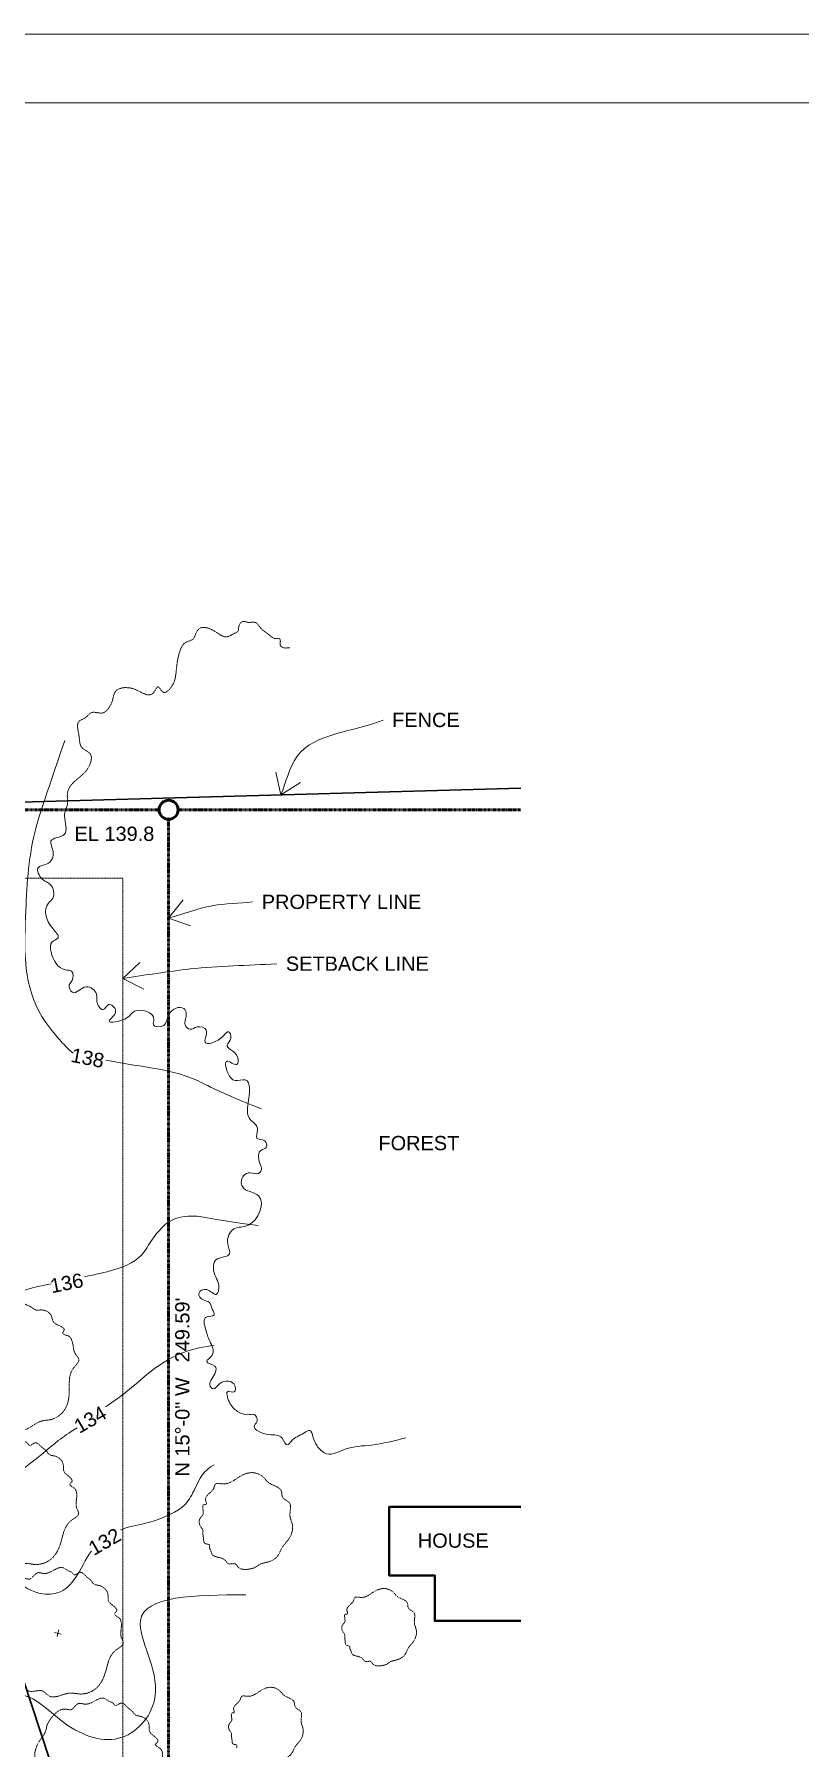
# Model space of a CAD drawing. Header units: inches. Extents: x -4969 to 16721, y 2489 to 24693.
# Drawn here: x 4182 to 6193, y 20190 to 24693 of the extents above; entities that cross this region are included whole.
import ezdxf

# ---------------------------------------------------------------- set-up
doc = ezdxf.new("R2010")
doc.units = ezdxf.units.IN
doc.header["$MEASUREMENT"] = 0
for name, pattern in [('DASHED2', [0.375, 0.25, -0.125]), ('HIDDEN2', [0.1875, 0.125, -0.0625]), ('PHANTOM2', [1.25, 0.625, -0.125, 0.125, -0.125, 0.125, -0.125])]:
    doc.linetypes.add(name, pattern=pattern)
doc.layers.get('0').update_dxf_attribs({"lineweight": 5})
doc.layers.add('0-NPLT', color=1, linetype='Continuous', plot=False)
for name, color, linetype, lineweight in [('1', 1, 'Continuous', 9), ('2', 6, 'Continuous', 20), ('3', 3, 'Continuous', 30), ('4', 2, 'Continuous', 40), ('5', 4, 'Continuous', 50), ('A-TEXTx', 7, 'Continuous', 20), ('L-PLNT', 7, 'Continuous', 20)]:
    doc.layers.add(name, color=color, linetype=linetype, lineweight=lineweight)
doc.styles.get("Standard").update_dxf_attribs({"font": 'Arial.ttf'})
doc.linetypes.add('FENCELINE2', pattern='A,0.25,-0.1,[132,ltypeshp.shx,S=0.1,R=0,X=-0.1,Y=0],-0.1,1', length=1.45)
doc.dimstyles.get("Standard").update_dxf_attribs({"dimtxt": 3, "dimasz": 2, "dimexe": 0.03125, "dimexo": 0.0625, "dimgap": 0.03125, "dimtad": 0, "dimtoh": 1, "dimdec": 4, "dimlfac": 0.99985, "dimzin": 0, "dimdsep": 46, "dimlunit": 4, "dimtxsty": 'Standard', "dimblk": 'ARCHTICK', "dimblk1": 'ARCHTICK', "dimblk2": 'ARCHTICK', "dimcen": 0.09, "dimclrt": 256, "dimadec": 0, "dimazin": 0, "dimtfac": 1, "dimtdec": 4, "dimtofl": 0, "dimtmove": 0, "dimatfit": 3, "dimfxl": 1, "dimtolj": 1, "dimtzin": 0, "dimarcsym": 0})

# ---------------------------------------------------------------- blocks, each defined once
blk = doc.blocks.new('_ArchTick')
at = {"color": 0, "linetype": 'ByBlock', "lineweight": 0, "const_width": 0.15}
blk.add_lwpolyline([(-0.5, -0.5), (0.5, 0.5)], dxfattribs=at)
blk = doc.blocks.new('BORDER 11X17')
at = {"layer": '0-NPLT', "lineweight": 9, "ltscale": 0.1}
blk.add_lwpolyline([(29864.74, -10461.77), (29048.74, -10461.77), (29048.74, -10989.77), (29864.74, -10989.77), (29864.74, -10461.77)], dxfattribs=at)
blk.add_lwpolyline([(29792.74, -10473.77), (29078.74, -10473.77), (29078.74, -10977.77), (29792.74, -10977.77)], close=True, dxfattribs=at)

msp = doc.modelspace()

# ---------------------------------------------------------------- linework, layer by layer
at = {"layer": '1', "ltscale": 0.1}
for points, knots in [([(4284.5031003, 22015.2889656), (4268.7017578, 22028.7456018), (4255.7948791, 22042.7886711), (4150.5399439, 22151.804988), (4158.6579416, 22375.9166639), (4168.6187389, 22561.5898432), (4206.3034587, 22672.3931947), (4262.3461291, 22836.5634208)], [1041.3997695988, 1041.3997695988, 1041.3997695988, 1041.3997695988, 1052.3576896561, 1200.8248678583, 1464.6763494092, 1681.1343875339, 1761.7927040813, 1761.7927040813, 1761.7927040813, 1761.7927040813]), ([(4778.8854179, 21868.817143), (4666.958567, 21912.028458), (4567.3369564, 21977.1472257), (4446.0874679, 21979.4318504), (4370.5994657, 21997.0665545)], [672.0045855753, 672.0045855753, 672.0045855753, 672.0045855753, 761.5244826516, 978.7002498222, 978.7002498222, 978.7002498222, 978.7002498222]), ([(4314.149943, 21427.6592109), (4342.8669174, 21433.5154495), (4435.0533682, 21453.5066366), (4472.9259397, 21488.7450918), (4495.9301776, 21537.950271), (4563.3784897, 21602.4566844), (4662.0975295, 21576.8837637), (4770.6342938, 21561.7696273)], [2864.0640470428, 2864.0640470428, 2864.0640470428, 2864.0640470428, 2936.7314551156, 3118.6707792735, 3222.7621166876, 3315.3121675507, 3329.555416669, 3329.555416669, 3329.555416669, 3329.555416669]), ([(3512.8086797, 20787.3525078), (3563.8124627, 20809.0594606), (3667.0244975, 20896.3362629), (3775.7066241, 20977.9944676), (3762.9620413, 21123.3672053), (3784.1963051, 21175.1199115), (3808.0973432, 21212.7916912), (3825.0089096, 21270.4200196), (3857.06567, 21362.8323666), (3887.5620225, 21391.5229258), (4033.064252, 21336.0491678), (4100.9380503, 21381.3594542), (4203.32037, 21405.0001355), (4226.8691448, 21408.4849415)], [1419.4550557727, 1419.4550557727, 1419.4550557727, 1419.4550557727, 1611.4409095944, 1758.5991933873, 1915.3805259183, 2087.4741437633, 2223.0037141139, 2377.6093508398, 2494.1233598463, 2533.0005215449, 2573.3106299006, 2701.7030756243, 2812.0921543023, 2812.0921543023, 2812.0921543023, 2812.0921543023]), ([(4655.3182236, 21247.1109207), (4628.4882894, 21243.3902921), (4539.2454779, 21227.1712017), (4442.2554761, 21136.3872372), (4391.2414857, 21100.0785095), (4369.1770147, 21085.4640947)], [663.208720299, 663.208720299, 663.208720299, 663.208720299, 714.1227987029, 830.745922827, 928.437889403, 928.437889403, 928.437889403, 928.437889403]), ([(4294.576652, 21030.1101873), (4271.4858247, 21015.6851583), (4225.3255403, 20986.8772707), (4042.4490926, 20809.599931), (4011.4599371, 20961.0225751), (3984.0471125, 21036.8016435), (3823.6576246, 21032.9577777), (3820.2319481, 20971.4730852), (3830.9069655, 20836.985504), (3762.266505, 20671.8193959), (3802.7445182, 20477.6705738), (3621.4383538, 20500.5724879), (3513.9776717, 20526.5425804)], [1009.2738378549, 1009.2738378549, 1009.2738378549, 1009.2738378549, 1075.3140430652, 1290.5531867219, 1408.3474510931, 1431.0356489457, 1508.8252563968, 1628.4025584283, 1696.1301964831, 1839.8221162165, 1978.4887527053, 2105.5133087155, 2105.5133087155, 2105.5133087155, 2105.5133087155]), ([(4655.3182236, 20933.5863684), (4626.6310388, 20918.6108736), (4613.0988022, 20888.8873154), (4578.0709316, 20816.0886454), (4470.5114736, 20774.1822122), (4447.7782135, 20775.6360113), (4413.6781165, 20764.2980266), (4408.465487, 20762.3494349)], [448.2312351378, 448.2312351378, 448.2312351378, 448.2312351378, 569.6227502066, 620.1824297066, 714.2919661772, 850.1807126522, 873.5725825697, 873.5725825697, 873.5725825697, 873.5725825697]), ([(4332.9052759, 20706.0022985), (4330.0527029, 20703.850243), (4328.8819464, 20701.4781053), (4322.567062, 20696.7284027), (4274.5073393, 20596.0441293), (4150.7121131, 20586.9802964), (4122.6610564, 20657.7985853), (4056.9261095, 20654.7711702)], [961.0186970808, 961.0186970808, 961.0186970808, 961.0186970808, 961.7037916536, 1022.8253761198, 1090.7424012798, 1129.9346257964, 1273.4202011646, 1273.4202011646, 1273.4202011646, 1273.4202011646]), ([(4054.8175456, 20307.3194657), (4087.3990544, 20319.8005474), (4166.78178, 20350.2098908), (4260.0943076, 20238.0556442), (4415.7344504, 20183.0625218), (4547.319318, 20341.8115324), (4376.5133535, 20589.6559359), (4604.5598845, 20591.1213167), (4738.2881656, 20591.9806276)], [0, 0, 0, 0, 96.1856375684, 234.3500452009, 386.9285171778, 526.4225150816, 727.7218710178, 1013.1323502612, 1013.1323502612, 1013.1323502612, 1013.1323502612])]:
    msp.add_open_spline(points, degree=3, knots=knots, dxfattribs=at)
at = {"layer": '2', "linetype": 'DASHED2', "ltscale": 0.2}
msp.add_lwpolyline([(2375.3182236, 22474.6399674), (4415.3182236, 22474.6399674), (4415.3182236, 19999.0109534), (3585.2274112, 19694.4364073), (2375.3182236, 20904.3455949), (2375.3182236, 22474.6399674)], dxfattribs=at)
at = {"layer": '3', "ltscale": 0.25}
msp.add_line((4419.7874305, 19560.0522078), (3995.139674, 20848.550059), dxfattribs=at)
at = {"layer": '3', "linetype": 'FENCELINE2', "ltscale": 0.1, "flags": 128}
msp.add_lwpolyline([(4051.9519743, 22671.674015), (5460.8649947, 22711.2618838)], dxfattribs=at)
at = {"layer": '4', "ltscale": 0.25}
msp.add_lwpolyline([(5460.8649947, 20822.9040087), (5114.5967091, 20822.9040087), (5114.5967091, 20642.9040087), (5234.5967091, 20642.9040087), (5234.5967091, 20522.9040087), (5460.8649947, 20522.9040087)], dxfattribs=at)
at = {"layer": '5', "linetype": 'PHANTOM2', "ltscale": 0.5}
msp.add_line((4560.3182236, 22654.6399674), (5460.8649947, 22654.6399674), dxfattribs=at)
at = {"layer": '5', "linetype": 'PHANTOM2', "ltscale": 0.5, "flags": 128}
for points in [[(4510.3182236, 22654.6399674), (2280.3182236, 22654.6399674)], [(4535.3182236, 19684.5728719), (4535.3182236, 22629.6399674)]]:
    msp.add_lwpolyline(points, dxfattribs=at)
at = {"layer": '5', "ltscale": 0.1}
msp.add_circle((4535.3182236, 22654.6399674), 25, dxfattribs=at)
at = {"layer": 'L-PLNT', "ltscale": 0.1}
for p, q in [((4253.2800553, 20488.3094179), (4235.8933905, 20492.9681608)), ((4244.5867229, 20490.6387894), (4242.2573515, 20481.9454569)), ((4244.5867229, 20490.6387894), (4246.9160943, 20499.3321218))]:
    msp.add_line(p, q, dxfattribs=at)
at = {"layer": 'L-PLNT', "linetype": 'HIDDEN2', "ltscale": 0.005}
for points, knots in [([(4853.023876, 23080.6986236), (4846.6405499, 23079.5450659), (4837.7950123, 23078.5335651), (4825.6015008, 23087.1568899), (4830.0767751, 23096.2249643), (4827.0602382, 23105.8632485), (4811.896827, 23101.4804104), (4798.1056681, 23117.2708872), (4777.209759, 23127.8011786), (4765.7094189, 23152.1585171), (4745.5543556, 23144.2729879), (4729.3272673, 23153.7360851), (4717.6472679, 23138.3048221), (4720.4928373, 23122.7139846), (4704.1127618, 23117.1257143), (4682.6341201, 23101.6657281), (4655.3708316, 23129.0928163), (4618.8926238, 23138.1835714), (4605.7946395, 23118.4735927), (4602.2188299, 23099.4695556), (4576.1346114, 23097.4198905), (4558.8802188, 23062.1960977), (4555.9412366, 23020.2463546), (4550.3526154, 22982.783392), (4520.6837808, 22953.0213571), (4506.9669801, 22988.6894231), (4494.209049, 22948.7539725), (4463.5994935, 22962.3478354), (4437.6308807, 22977.6302774), (4393.0125709, 22976.8922487), (4389.2353631, 22943.2194214), (4380.1373174, 22923.7692071), (4363.0017118, 22902.2702186), (4332.4452029, 22917.6979761), (4318.9081592, 22894.5523586), (4289.4483991, 22887.5136375), (4302.5989825, 22850.0435885), (4300.737179, 22815.4926114), (4341.2517982, 22803.1500734), (4324.9098507, 22760.5743763), (4303.6344124, 22741.7272228), (4282.4849367, 22725.3050814), (4264.3346193, 22700.0403105), (4272.8037507, 22671.9895097), (4266.1732984, 22658.2418496), (4264.1758168, 22654.6399674)], [2.6085853898, 2.6085853898, 2.6085853898, 2.6085853898, 21.4165684916, 28.8301683071, 41.4662499307, 46.941691478, 54.1063621925, 79.7394591073, 102.1290734652, 127.2984483594, 142.9437106875, 158.1424622772, 175.7259980187, 186.6048664945, 200.5013497345, 219.6690770391, 261.5725041977, 297.4897408921, 311.1931849596, 328.176490826, 349.8468888753, 375.9882871529, 436.2019135613, 473.6383657485, 500.782179217, 518.5220937434, 541.4062734082, 571.337293853, 595.2821011257, 641.5443781759, 667.1989633937, 685.1519249245, 708.6527212464, 738.1112804647, 761.4113854955, 777.4838034427, 818.1855016968, 848.6776362316, 875.2648749378, 917.8152237548, 946.1021286018, 965.2710087166, 998.0859304046, 1031.6057894141, 1043.7412349049, 1043.7412349049, 1043.7412349049, 1043.7412349049]), ([(4118.122798, 21356.1561044), (4115.673303, 21356.2793654), (4107.5032911, 21356.6904884), (4090.0118265, 21365.7452119), (4071.2589312, 21344.683882), (4053.445173, 21331.2593483), (4033.1729937, 21333.5397765), (4026.3467325, 21320.6763642), (4020.395133, 21307.4038156), (3991.8033453, 21310.7923106), (3975.2307187, 21280.3412258), (3968.0140094, 21254.9228126), (3971.1270215, 21232.488256), (3956.3033015, 21205.4054609), (3953.9778309, 21165.6763704), (3980.8363591, 21132.942489), (3985.7133733, 21089.3727817), (4019.1632137, 21056.2218752), (4061.914903, 21052.9193901), (4089.9293842, 21011.4060723), (4124.0599508, 21041.2383178), (4157.6679727, 21013.4921873), (4188.239458, 21050.6873612), (4230.4373132, 21049.7129892), (4260.9785908, 21069.6229232), (4272.8887981, 21101.530945), (4275.6442376, 21139.8803134), (4270.7513144, 21178.788995), (4306.6546763, 21207.8951758), (4286.0143469, 21226.1028461), (4285.5223847, 21247.4072452), (4277.9697012, 21272.545934), (4263.7371787, 21273.5855615), (4254.7512552, 21279.2314073), (4267.5346148, 21290.9921703), (4245.3104517, 21299.8062303), (4230.3913306, 21307.6217497), (4229.0962393, 21330.5342179), (4206.3142827, 21343.3040884), (4185.573533, 21337.6209241), (4174.7526171, 21349.4109683), (4159.775734, 21352.7251706), (4141.6477515, 21368.6453465), (4129.5481232, 21343.8084373), (4121.8437593, 21355.778308), (4117.9065313, 21356.181808), (4117.7981251, 21356.1929178)], [0, 0, 0, 0, 7.389337939, 24.6462959619, 52.3336691463, 78.8576714233, 90.5396736919, 107.5852217564, 117.1314534926, 131.0143618161, 180.8897264884, 199.7850248523, 211.455763629, 247.0645364511, 289.2090157661, 321.3763764552, 368.8655445351, 417.0527280981, 446.6892199703, 495.616345271, 527.4055185742, 548.1632946962, 605.738693292, 629.7426929183, 674.097996099, 703.0979373572, 729.193481421, 789.4061939322, 816.5709824797, 831.1855859678, 858.1173409593, 882.9901915203, 895.3618854622, 900.7378530776, 908.4685807242, 930.7242357077, 944.3979216285, 960.8005924981, 991.4901174729, 1007.9575700763, 1019.6314547034, 1034.8149706662, 1056.2485381631, 1072.7967055423, 1084.3373814844, 1084.6641347537, 1084.6641347537, 1084.6641347537, 1084.6641347537]), ([(4161.1660253, 20992.8636403), (4158.8318971, 20993.6166772), (4151.046678, 20996.1283462), (4136.4947555, 21009.4016616), (4112.9297764, 20993.9115856), (4092.2484822, 20985.5550217), (4073.257279, 20993.0045723), (4063.3343209, 20982.3462365), (4054.1503288, 20971.0663263), (4027.4097898, 20981.7394604), (4003.520541, 20956.6152825), (3989.9709657, 20933.9308025), (3987.1714139, 20911.4549781), (3965.8432568, 20889.1316679), (3953.3143794, 20851.3581894), (3970.7855736, 20812.7881893), (3964.2197375, 20769.4408197), (3987.9497162, 20728.7620472), (4028.389931, 20714.5071401), (4044.7054047, 20667.1576731), (4085.3941537, 20687.1397688), (4110.675783, 20651.6406686), (4149.8323896, 20679.6559651), (4190.3402017, 20667.7931854), (4224.9938806, 20679.1200406), (4244.7566612, 20706.8582344), (4257.3437582, 20743.1877196), (4262.6878652, 20782.0370017), (4304.9010837, 20800.8589396), (4289.6765482, 20823.7883089), (4294.7153335, 20844.4941074), (4293.9263729, 20870.7309945), (4280.4478872, 20875.4188454), (4273.2294041, 20883.1980418), (4288.6210907, 20891.2494896), (4269.4354442, 20905.5152544), (4257.0474851, 20916.9258192), (4261.7267061, 20939.3927582), (4243.0261115, 20957.6239102), (4221.5211746, 20957.502496), (4214.1204604, 20971.6914634), (4200.5116808, 20978.7690395), (4187.1218392, 20998.8386157), (4169.0062305, 20977.9796179), (4164.662417, 20991.5356613), (4160.9637802, 20992.9444419), (4160.8619434, 20992.9832308)], [0, 0, 0, 0, 7.389337939, 24.6462959619, 52.3336691463, 78.8576714233, 90.5396736919, 107.5852217564, 117.1314534926, 131.0143618161, 180.8897264884, 199.7850248523, 211.455763629, 247.0645364511, 289.2090157661, 321.3763764552, 368.8655445351, 417.0527280981, 446.6892199703, 495.616345271, 527.4055185742, 548.1632946962, 605.738693292, 629.7426929183, 674.097996099, 703.0979373572, 729.193481421, 789.4061939322, 816.5709824797, 831.1855859678, 858.1173409593, 882.9901915203, 895.3618854622, 900.7378530775, 908.4685807242, 930.7242357077, 944.3979216285, 960.8005924981, 991.4901174729, 1007.9575700763, 1019.6314547034, 1034.8149706662, 1056.2485381631, 1072.7967055423, 1084.3373814844, 1084.6641347537, 1084.6641347537, 1084.6641347537, 1084.6641347537]), ([(4642.8123954, 20714.2124898), (4643.7186948, 20712.6788749), (4646.7415536, 20707.5636772), (4648.2600076, 20693.3385842), (4668.5322117, 20690.410195), (4683.8008533, 20684.9924381), (4690.5377708, 20671.7954051), (4701.0660672, 20672.8107067), (4711.4919866, 20674.5198555), (4720.889367, 20655.8378617), (4745.9780457, 20657.9910529), (4764.2703064, 20663.7978676), (4776.6176163, 20674.6688959), (4798.9648961, 20676.5328692), (4823.9697168, 20691.0347137), (4833.0480682, 20720.4188694), (4857.4955836, 20740.823111), (4864.1868998, 20774.3682285), (4849.0665604, 20801.5958477), (4863.0017932, 20835.1964843), (4831.2563862, 20843.9302132), (4834.6093752, 20875.4066424), (4799.8278269, 20879.0350268), (4783.5185901, 20904.9946783), (4759.2229827, 20915.5272547), (4735.118719, 20909.9654278), (4710.7777326, 20896.2766785), (4689.1608972, 20877.7294724), (4657.1454631, 20887.8281901), (4654.3788436, 20868.0294426), (4641.6666493, 20859.1992293), (4629.4588198, 20844.5550531), (4634.5287921, 20835.5146217), (4634.7064764, 20827.8085962), (4622.4605865, 20830.8445429), (4626.0202479, 20813.8480941), (4627.2593995, 20801.6779744), (4613.8944515, 20791.7171028), (4615.2805119, 20772.7984172), (4627.0305559, 20762.5067651), (4624.2201046, 20751.2281763), (4628.2099238, 20740.8257707), (4625.8232321, 20723.4654677), (4645.7186761, 20726.0806353), (4641.5511251, 20716.6184766), (4642.8834323, 20714.0711509), (4642.9201156, 20714.0010138)], [0, 0, 0, 0, 5.3670915975, 17.9013233741, 38.0114698042, 57.2766260237, 65.7616048859, 78.1422834456, 85.075989897, 95.159550999, 131.3854825865, 145.1096887222, 153.5864865819, 179.4501765347, 210.0609406762, 233.4250326549, 267.9178000825, 302.9175565077, 324.4434046716, 359.9806023555, 383.0700058089, 398.146983845, 439.9656745825, 457.4004794005, 489.6170293772, 510.68053227, 529.6344867966, 573.3687355277, 593.0993134988, 603.7143261332, 623.2756450381, 641.3415216233, 650.3274436572, 654.2321656844, 659.8472185806, 676.0121497076, 685.9437464783, 697.8574845869, 720.1481813967, 732.1089723674, 740.5880551498, 751.6162855024, 767.1841105183, 779.203526984, 787.5858564145, 787.8231868413, 787.8231868413, 787.8231868413, 787.8231868413]), ([(4278.4869147, 20652.4820039), (4276.1527865, 20653.2350409), (4268.3675674, 20655.7467099), (4253.8156449, 20669.0200253), (4230.2506658, 20653.5299492), (4209.5693716, 20645.1733854), (4190.5781684, 20652.622936), (4180.6552103, 20641.9646002), (4171.4712182, 20630.68469), (4144.7306791, 20641.3578241), (4120.8414304, 20616.2336462), (4107.2918551, 20593.5491662), (4104.4923033, 20571.0733418), (4083.1641462, 20548.7500316), (4070.6352688, 20510.9765531), (4088.1064629, 20472.406553), (4081.5406269, 20429.0591834), (4105.2706056, 20388.3804109), (4145.7108204, 20374.1255038), (4162.0262941, 20326.7760367), (4202.7150431, 20346.7581324), (4227.9966724, 20311.2590323), (4267.153279, 20339.2743287), (4307.6610911, 20327.4115491), (4342.31477, 20338.7384043), (4362.0775506, 20366.476598), (4374.6646476, 20402.8060832), (4380.0087546, 20441.6553654), (4422.2219731, 20460.4773033), (4406.9974376, 20483.4066726), (4412.0362229, 20504.112471), (4411.2472623, 20530.3493581), (4397.7687766, 20535.0372091), (4390.5502935, 20542.8164054), (4405.9419801, 20550.8678533), (4386.7563336, 20565.1336181), (4374.3683745, 20576.5441829), (4379.0475954, 20599.0111219), (4360.3470009, 20617.2422739), (4338.842064, 20617.1208597), (4331.4413498, 20631.3098271), (4317.8325702, 20638.3874032), (4304.4427285, 20658.4569794), (4286.3271199, 20637.5979816), (4281.9833063, 20651.154025), (4278.2846696, 20652.5628056), (4278.1828328, 20652.6015944)], [0, 0, 0, 0, 7.389337939, 24.6462959619, 52.3336691463, 78.8576714233, 90.5396736919, 107.5852217564, 117.1314534926, 131.0143618161, 180.8897264884, 199.7850248523, 211.455763629, 247.0645364511, 289.2090157661, 321.3763764552, 368.8655445351, 417.0527280981, 446.6892199703, 495.616345271, 527.4055185742, 548.1632946962, 605.738693292, 629.7426929183, 674.097996099, 703.0979373572, 729.193481421, 789.4061939322, 816.5709824797, 831.1855859678, 858.1173409593, 882.9901915203, 895.3618854622, 900.7378530776, 908.4685807242, 930.7242357077, 944.3979216285, 960.8005924981, 991.4901174729, 1007.9575700763, 1019.6314547034, 1034.8149706662, 1056.2485381631, 1072.7967055423, 1084.3373814844, 1084.6641347537, 1084.6641347537, 1084.6641347537, 1084.6641347537]), ([(5011.8339186, 20449.5608871), (5012.5589582, 20448.3339953), (5014.9772452, 20444.241837), (5016.1920084, 20432.8617626), (5032.4097717, 20430.5190513), (5044.624685, 20426.1848458), (5050.014219, 20415.6272194), (5058.4368561, 20416.4394607), (5066.7775916, 20417.8067797), (5074.2954959, 20402.8611847), (5094.3664389, 20404.5837376), (5109.0002475, 20409.2291894), (5118.8780954, 20417.926012), (5136.7559193, 20419.4171907), (5156.7597758, 20431.0186663), (5164.0224569, 20454.5259908), (5183.5804693, 20470.8493841), (5188.9335222, 20497.6854781), (5176.8372507, 20519.4675735), (5187.9854369, 20546.3480828), (5162.5891113, 20553.3350658), (5165.2715025, 20578.5162092), (5137.4462638, 20581.4189168), (5124.3988744, 20602.186638), (5104.9623885, 20610.6126991), (5085.6789776, 20606.1632375), (5066.2061884, 20595.2122381), (5048.9127201, 20580.3744732), (5023.3003729, 20588.4534474), (5021.0870772, 20572.6144493), (5010.9173218, 20565.5502787), (5001.1510582, 20553.8349378), (5005.207036, 20546.6025926), (5005.3491835, 20540.4377723), (4995.5524716, 20542.8665296), (4998.4002007, 20529.2693706), (4999.391522, 20519.5332749), (4988.6995636, 20511.5645776), (4989.8084118, 20496.429629), (4999.2084471, 20488.1963074), (4996.960086, 20479.1734364), (5000.1519414, 20470.8515118), (4998.2425881, 20456.9632695), (5014.1589432, 20459.0554035), (5010.8249024, 20451.4856765), (5011.8907482, 20449.447816), (5011.9200948, 20449.3917063)], [0, 0, 0, 0, 4.293673278, 14.3210586993, 30.4091758434, 45.821300819, 52.6092839087, 62.5138267565, 68.0607919176, 76.1276407992, 105.1083860692, 116.0877509778, 122.8691892655, 143.5601412277, 168.048752541, 186.7400261239, 214.334240066, 242.3340452061, 259.5547237372, 287.9844818844, 306.4560046471, 318.517587076, 351.972539666, 365.9203835204, 391.6936235017, 408.544425816, 423.7075894373, 458.6949884221, 474.4794507991, 482.9714609066, 498.6205160305, 513.0732172986, 520.2619549258, 523.3857325475, 527.8777748644, 540.8097197661, 548.7549971827, 558.2859876695, 576.1185451174, 585.6871778939, 592.4704441199, 601.2930284019, 613.7472884146, 623.3628215872, 630.0686851316, 630.258549473, 630.258549473, 630.258549473, 630.258549473]), ([(4386.5314219, 20309.0431682), (4384.1972937, 20309.7962051), (4376.4120747, 20312.3078741), (4361.8601522, 20325.5811895), (4338.295173, 20310.0911135), (4317.6138789, 20301.7345497), (4298.6226756, 20309.1841002), (4288.6997176, 20298.5257645), (4279.5157255, 20287.2458543), (4252.7751864, 20297.9189883), (4228.8859376, 20272.7948105), (4215.3363623, 20250.1103305), (4212.5368106, 20227.6345061), (4191.2086534, 20205.3111959), (4178.679776, 20167.5377174), (4196.1509702, 20128.9677173), (4189.5851341, 20085.6203477), (4213.3151129, 20044.9415752), (4253.7553277, 20030.6866681), (4270.0708013, 19983.337201), (4310.7595504, 20003.3192967), (4336.0411796, 19967.8201966), (4375.1977862, 19995.835493), (4415.7055984, 19983.9727133), (4450.3592773, 19995.2995685), (4470.1220578, 20023.0377623), (4482.7091549, 20059.3672475), (4488.0532618, 20098.2165296), (4530.2664803, 20117.0384675), (4515.0419449, 20139.9678369), (4520.0807301, 20160.6736353), (4519.2917695, 20186.9105224), (4505.8132838, 20191.5983733), (4498.5948007, 20199.3775697), (4513.9864873, 20207.4290176), (4494.8008408, 20221.6947824), (4482.4128817, 20233.1053472), (4487.0921027, 20255.5722862), (4468.3915081, 20273.8034382), (4446.8865712, 20273.682024), (4439.4858571, 20287.8709913), (4425.8770775, 20294.9485675), (4412.4872358, 20315.0181437), (4394.3716271, 20294.1591459), (4390.0278136, 20307.7151893), (4386.3291769, 20309.1239699), (4386.22734, 20309.1627587)], [0, 0, 0, 0, 7.389337939, 24.6462959619, 52.3336691463, 78.8576714233, 90.5396736919, 107.5852217564, 117.1314534926, 131.0143618161, 180.8897264884, 199.7850248523, 211.455763629, 247.0645364511, 289.2090157661, 321.3763764552, 368.8655445351, 417.0527280981, 446.6892199703, 495.616345271, 527.4055185742, 548.1632946962, 605.738693292, 629.7426929183, 674.097996099, 703.0979373572, 729.193481421, 789.4061939322, 816.5709824797, 831.1855859678, 858.1173409593, 882.9901915203, 895.3618854622, 900.7378530775, 908.4685807242, 930.7242357077, 944.3979216285, 960.8005924981, 991.4901174729, 1007.9575700763, 1019.6314547034, 1034.8149706662, 1056.2485381631, 1072.7967055423, 1084.3373814844, 1084.6641347537, 1084.6641347537, 1084.6641347537, 1084.6641347537]), ([(4828.4165521, 20158.7086374), (4831.4702858, 20159.4583144), (4842.8527941, 20161.7282437), (4859.3066082, 20171.2708298), (4866.5692894, 20194.7781543), (4886.1273017, 20211.1015476), (4891.4803546, 20237.9376416), (4879.3840831, 20259.719737), (4890.5322694, 20286.6002463), (4865.1359438, 20293.5872294), (4867.8183349, 20318.7683728), (4839.9930963, 20321.6710803), (4826.9457068, 20342.4388015), (4807.5092209, 20350.8648626), (4788.22581, 20346.415401), (4768.7530209, 20335.4644017), (4751.4595525, 20320.6266367), (4725.8472053, 20328.7056109), (4723.6339097, 20312.8666129), (4713.4641542, 20305.8024423), (4703.6978906, 20294.0871013), (4707.7538684, 20286.8547562), (4707.8960159, 20280.6899358), (4698.099304, 20283.1186931), (4700.9470331, 20269.5215341), (4701.9383544, 20259.7854384), (4691.246396, 20251.8167411), (4692.3552443, 20236.6817926), (4701.7552795, 20228.4484709), (4699.5069185, 20219.4255999), (4702.6987738, 20211.1036754), (4700.7894205, 20197.215433), (4716.7057757, 20199.307567), (4713.3717348, 20191.7378401), (4714.4375806, 20189.6999795), (4714.4669272, 20189.6438699)], [134.2042126265, 134.2042126265, 134.2042126265, 134.2042126265, 143.5601412277, 168.048752541, 186.7400261239, 214.334240066, 242.3340452061, 259.5547237372, 287.9844818844, 306.4560046471, 318.517587076, 351.972539666, 365.9203835204, 391.6936235017, 408.544425816, 423.7075894373, 458.6949884221, 474.4794507991, 482.9714609066, 498.6205160305, 513.0732172986, 520.2619549258, 523.3857325475, 527.8777748644, 540.8097197661, 548.7549971827, 558.2859876695, 576.1185451174, 585.6871778939, 592.4704441199, 601.2930284019, 613.7472884146, 623.3628215872, 630.0686851316, 630.258549473, 630.258549473, 630.258549473, 630.258549473])]:
    msp.add_open_spline(points, degree=3, knots=knots, dxfattribs=at)
at = {"layer": 'L-PLNT', "ltscale": 0.1}
msp.add_open_spline([(5158.0573224, 21004.2948803), (5128.0420345, 20996.4963534), (5075.4105467, 20982.8217195), (5005.9820989, 20982.3875618), (4954.4767472, 20951.4610302), (4924.1912483, 20981.6978212), (4915.0052436, 21002.0564383), (4909.1061987, 21029.7275901), (4882.241539, 21009.4874208), (4863.6907645, 21006.1580412), (4845.3348775, 20977.7231832), (4832.4175213, 21015.7139139), (4799.5161734, 21007.1460175), (4747.9498952, 21028.537457), (4773.0183544, 21049.7809217), (4760.9953871, 21069.3915524), (4739.1561832, 21061.5403711), (4713.4218196, 21073.9630767), (4695.1665759, 21090.7008753), (4681.8036476, 21134.5615497), (4711.6624064, 21118.7316967), (4711.9089829, 21154.919574), (4670.6770162, 21158.357671), (4655.3548844, 21125.0422686), (4639.4263959, 21145.1717625), (4652.2636413, 21163.3487187), (4670.7914993, 21194.9042061), (4623.8074945, 21202.1839551), (4662.2679556, 21224.9611361), (4641.209834, 21258.7286566), (4633.723369, 21285.59614), (4621.6031273, 21327.0218959), (4661.2952887, 21322.1051163), (4647.354583, 21344.0450583), (4646.1624698, 21363.4862746), (4624.141839, 21363.9967525), (4606.0196237, 21386.1318927), (4639.0920729, 21401.5530489), (4662.6845199, 21367.9189465), (4670.2751956, 21408.4884408), (4654.9152707, 21430.9981431), (4644.7064736, 21480.7237017), (4706.5436499, 21478.722583), (4682.8798089, 21520.0661003), (4702.2234694, 21561.635802), (4762.1277098, 21552.8152017), (4801.3706347, 21651.292572), (4722.4151041, 21650.6206374), (4726.3503823, 21693.4173119), (4749.9863063, 21704.8454669), (4771.0998561, 21691.5349235), (4781.7226081, 21711.2004824), (4771.754266, 21729.4542658), (4765.6324885, 21759.9217227), (4797.0474484, 21765.2003213), (4789.6501033, 21790.9731149), (4758.7791202, 21785.9242409), (4777.9641291, 21822.8375823), (4738.4997043, 21842.1616092), (4744.5621906, 21887.7534877), (4755.1481953, 21955.5352295), (4707.3705604, 21937.9530406), (4688.6546606, 21959.5482225), (4678.1683485, 22009.4298347), (4717.9449361, 21973.9042687), (4720.92112, 22018.869846), (4675.1630948, 22030.6504646), (4704.2358531, 22051.327623), (4693.1215059, 22078.7291312), (4672.903245, 22047.5304669), (4615.5126477, 22027.6264875), (4644.7287418, 22078.463482), (4610.4779313, 22088.7579503), (4592.7483248, 22072.3470532), (4570.6330945, 22093.0393727), (4586.4739745, 22113.9329351), (4571.590149, 22143.6160191), (4527.8050267, 22123.4015675), (4533.6466139, 22082.2580815), (4489.1608667, 22083.2823653), (4506.4458955, 22120.4643798), (4445.8714748, 22137.9245675), (4428.6498576, 22100.4037332), (4354.7331896, 22088.4564969), (4409.5069641, 22122.626334), (4376.1888576, 22152.8829943), (4364.7300057, 22120.8372751), (4342.4265866, 22146.8213429), (4351.9984948, 22172.2754429), (4315.8500113, 22203.2358259), (4285.6532012, 22159.670465), (4269.557572, 22194.0222975), (4286.0385125, 22206.7362258), (4285.887676, 22233.9472925), (4246.2314125, 22232.0053439), (4227.0329993, 22267.9577844), (4221.8656248, 22308.7004657), (4254.8663971, 22318.0514538), (4214.8024081, 22354.5390488), (4203.2950809, 22399.3420726), (4238.7457295, 22424.8396064), (4230.022801, 22461.0709489), (4200.3646393, 22468.4995936), (4181.7549681, 22507.4419444), (4223.767639, 22508.5223286), (4238.4241035, 22541.8163145), (4214.4150551, 22580.917094), (4280.0887531, 22582.5350601), (4258.3940506, 22627.0889282), (4263.086652, 22649.5375503), (4264.1758168, 22654.6399674)], degree=3, knots=[0, 0, 0, 0, 92.1193268362, 161.5302585054, 212.0779709343, 244.6064746065, 270.2509414309, 289.1109147477, 305.2311883255, 346.4491386761, 359.2504144606, 381.8698613273, 418.3593491959, 463.0694499611, 478.2939257816, 495.4916415084, 511.6130854622, 540.2430044735, 572.7896431835, 601.4108805523, 617.4079187519, 633.3996086374, 673.4421328354, 696.0615797021, 710.198781366, 726.6829623388, 760.8998738689, 785.0600618297, 806.6844011418, 844.0290084145, 877.1196874262, 909.1656003401, 930.7012942189, 945.9256504596, 966.5079116358, 982.9969618798, 1004.249255816, 1027.5667137561, 1055.4170845122, 1081.7095279782, 1104.0600818992, 1148.2187607818, 1187.654196783, 1213.7343830085, 1257.3669350712, 1294.9246118876, 1377.3992873852, 1426.2732790105, 1455.1437834556, 1473.8531082576, 1496.3154096441, 1513.5908784218, 1520.7642583527, 1559.3917799999, 1577.0547635041, 1593.497538706, 1615.5927254165, 1637.0938261517, 1675.6489101499, 1713.7266654972, 1776.0412224378, 1802.6553696268, 1828.5648735922, 1861.4937111276, 1888.4895808122, 1908.7173694386, 1950.2287579411, 1970.1520046568, 1988.245512128, 2005.4122209432, 2056.1574970059, 2086.4991799454, 2111.5274226329, 2131.4549778137, 2148.8594976543, 2179.2011805938, 2193.7891006695, 2234.5075962511, 2269.0743172773, 2295.379189322, 2309.5386413604, 2364.5808957664, 2390.0879741216, 2438.9812633243, 2470.8060595891, 2495.6284209348, 2514.3750718827, 2534.7101147985, 2561.8351514597, 2594.6257032165, 2633.7427650606, 2654.6761609158, 2668.3153302704, 2693.0489672599, 2709.4455737024, 2769.7877165407, 2796.3072655429, 2815.1184943811, 2842.8681913646, 2910.6814357167, 2928.2318281342, 2964.3810833663, 2989.9482863777, 3021.8810198052, 3047.4483615402, 3084.2256383625, 3111.9729365896, 3150.4721172506, 3199.6010449555, 3214.8624070542, 3214.8624070542, 3214.8624070542, 3214.8624070542], dxfattribs=at)

# ---------------------------------------------------------------- block references
at = {"ltscale": 0.1, "xscale": 15, "yscale": 15, "zscale": 15}
msp.add_blockref('BORDER 11X17', (-435281.0884121, 181619.0822636), dxfattribs=at)

# ---------------------------------------------------------------- texts
at = {"layer": 'A-TEXTx', "ltscale": 0.25, "char_height": 37.5, "attachment_point": 4}
for s, insert in [('{FENCE}', (5122.4845417, 22890.4358591)), ('{PROPERTY LINE}', (4779.9545823, 22412.4555268)), ('{SETBACK LINE}', (4843.2539962, 22249.9036549)), ('{FOREST}', (5086.4322248, 21778.553578))]:
    msp.add_mtext(s, dxfattribs=dict(at, insert=insert))
at = {"layer": 'A-TEXTx', "ltscale": 0.1, "insert": (4497.6911419, 22610.2978783), "char_height": 37.5, "attachment_point": 3}
msp.add_mtext('{EL 139.8}', dxfattribs=at)
at = {"layer": 'A-TEXTx', "ltscale": 0.1, "char_height": 37.5, "attachment_point": 3}
for s, insert, rotation in [('{138}', (4368.9556934, 22012.8100361), 348.9590598197), ('{136}', (4306.5877483, 21437.9551532), 11.2504631774), ('{134}', (4357.7057762, 21090.4800982), 30), ('{132}', (4395.6562451, 20769.6222444), 30)]:
    msp.add_mtext(s, dxfattribs=dict(at, insert=insert, rotation=rotation))
at = {"layer": 'A-TEXTx', "ltscale": 0.5, "insert": (4590.5034777, 20902.4998639), "char_height": 37.5, "width": 1370.178374176, "attachment_point": 7, "rotation": 90}
msp.add_mtext('{N 15°-0" W^I249.59\' }', dxfattribs=at)
at = {"layer": 'A-TEXTx', "ltscale": 0.5, "insert": (5283.0093385, 20752.968912), "char_height": 37.5, "width": 1370.178374176, "attachment_point": 2}
msp.add_mtext('{HOUSE}', dxfattribs=at)

# ---------------------------------------------------------------- leaders
at = {"layer": 'A-TEXTx', "path_type": 1, "annotation_type": 0, "has_hookline": 1, "hookline_direction": 0}
for points, text_width in [([(4830.0502601, 22693.5371481), (4872.7963743, 22795.1441661), (5098.4845417, 22890.4358591)], 170.4382674), ([(4535.3182236, 22369.9182802), (4649.9539259, 22402.3578815), (4755.9545823, 22412.4555268)], 412.3465211), ([(4415.3840271, 22211.5485449), (4592.0250473, 22236.2759259), (4819.2539962, 22249.9036549)], 370.3956344)]:
    msp.add_leader(points, dimstyle='Standard', override={"dimasz": 50, "dimgap": 24, "dimldrblk": 'Open90', "dimlwd": -1}, dxfattribs=dict(at, text_width=text_width))

doc.saveas('drawing.dxf')
